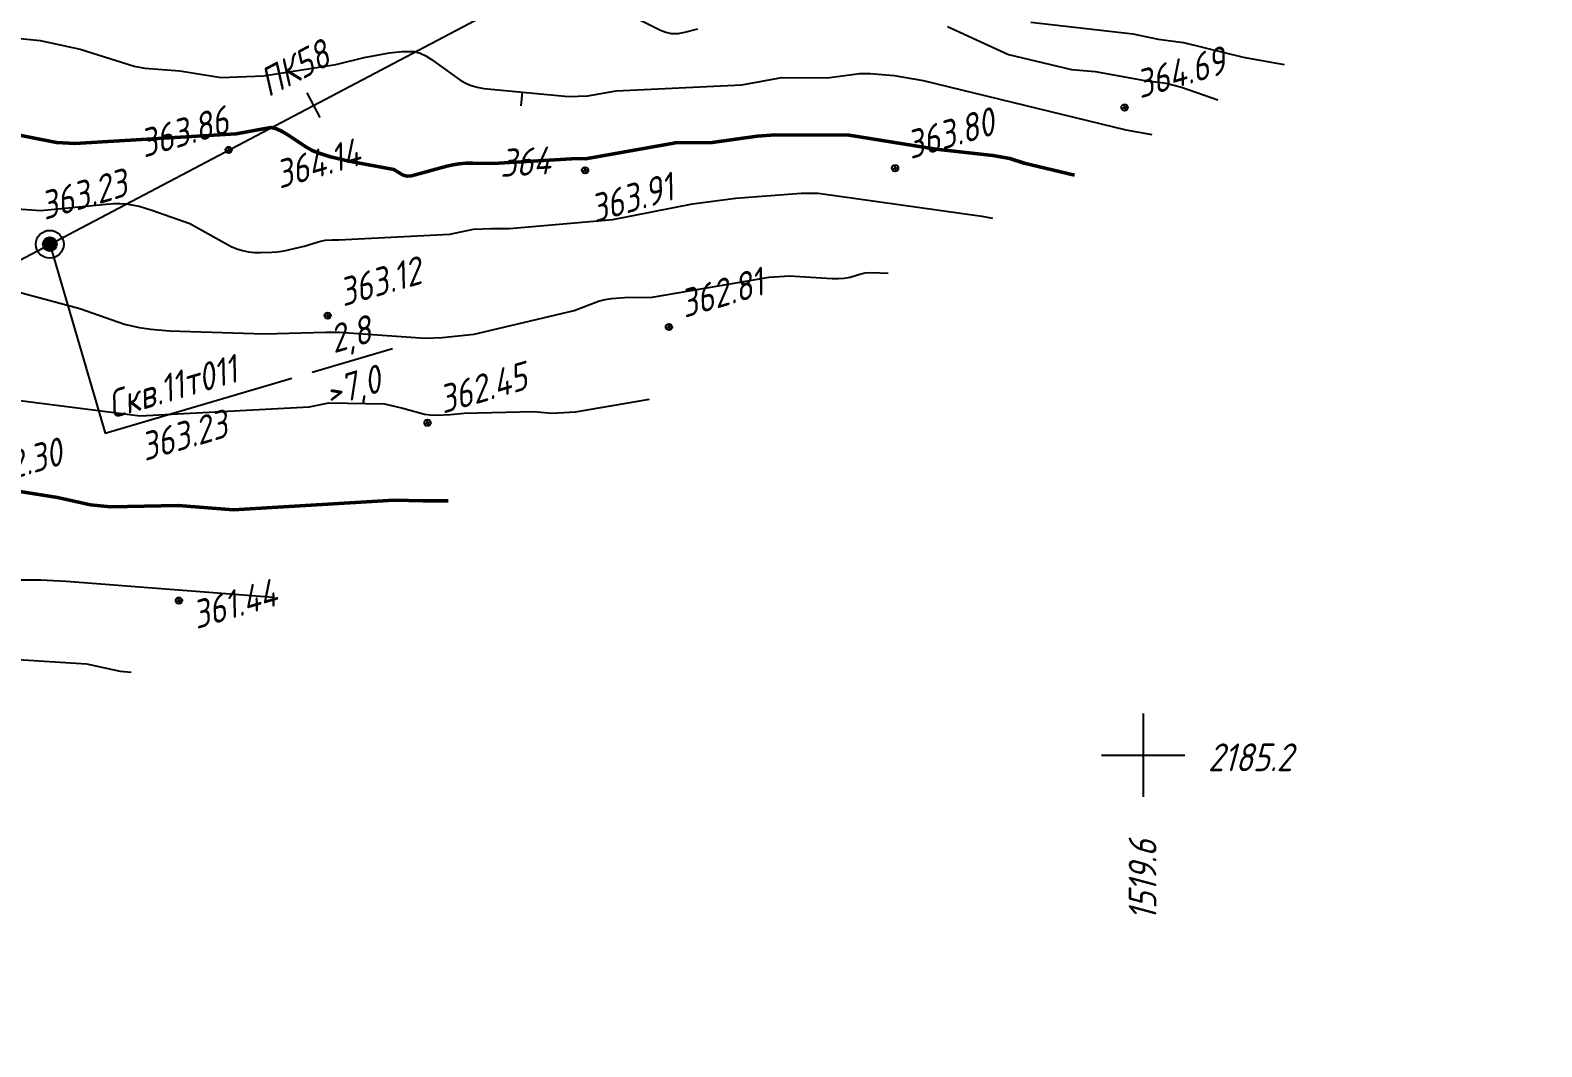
# Model space of a CAD drawing. Extents: x 1517648 to 1519685, y 2184577 to 2185456.
# Drawn here: x 1519439.7 to 1519657.4, y 2185158 to 2185304.4 of the extents above; entities that cross this region are included whole.
import ezdxf
from ezdxf.enums import TextEntityAlignment as Align

# ---------------------------------------------------------------- set-up
doc = ezdxf.new("R2010")
doc.units = 0
for name, color, linetype, lineweight in [('ИИ_ГЕОСЕТКА_025', 3, 'Continuous', 25), ('ИИ_ОТМЕТКА_025', 7, 'Continuous', 25), ('ИИ_ПИКЕТАЖ_025', 7, 'Continuous', 25), ('ИИ_РЕЛЬЕФ_025', 34, 'Continuous', 25), ('ИИ_РЕЛЬЕФ_050', 34, 'Continuous', 50), ('ИИ_СКВАЖИНА_025', 7, 'Continuous', 25), ('ИИ_ТРАССА_ТРУБ_025', 7, 'Continuous', 25)]:
    doc.layers.add(name, color=color, linetype=linetype, lineweight=lineweight)
doc.styles.add('VNIPISIMPLEXCUR', font='simplex.shx', dxfattribs={"width": 0.8, "oblique": 15})

# ---------------------------------------------------------------- blocks, each defined once
blk = doc.blocks.new('PICKET')
at = {"color": 0, "linetype": 'Continuous', "lineweight": 25}
for p, q in [((-0.23, 0), (0.23, 0)), ((0, 0.23), (0, -0.23))]:
    blk.add_line(p, q, dxfattribs=at)
blk.add_circle((0, 0), 0.23, dxfattribs=at)
at = {"color": 0, "linetype": 'Continuous', "style": 'VNIPISIMPLEXCUR', "oblique": 15, "width": 0.8}
blk.add_attdef('OTMETKA', (1.25, 0.3), '', height=2, dxfattribs=at)
at = {"color": 8, "linetype": 'Continuous', "style": 'VNIPISIMPLEXCUR', "oblique": 15, "width": 0.8, "flags": 1}
blk.add_attdef('NOMER', (1.25, -2.7), '', height=2, dxfattribs=at)
blk = doc.blocks.new('ИИ15001')
at = {"color": 0, "linetype": 'Continuous', "lineweight": 25}
blk.add_lwpolyline([(0, 1), (0, -1)], dxfattribs=at)
at = {"color": 0, "linetype": 'Continuous', "lineweight": 25, "style": 'VNIPISIMPLEXCUR', "oblique": 15, "width": 0.8}
blk.add_attdef('STATIONING', text='', height=2, dxfattribs=at).set_placement((0, 2), align=Align.CENTER)
at = {"color": 7, "linetype": 'Continuous', "lineweight": 25, "style": 'VNIPISIMPLEXCUR', "oblique": 15, "width": 0.8}
blk.add_attdef('HEIGHT', text='', height=2, dxfattribs=at).set_placement((0, -2), align=Align.TOP_CENTER)
blk = doc.blocks.new('ИИ25001')
at = {"linetype": 'Continuous'}
h = blk.add_hatch(color=0, dxfattribs=at)
edge = h.paths.add_edge_path()
edge.add_arc((0, 0), 0.5, 0, 360)
at = {"color": 0, "linetype": 'Continuous'}
for radius in [1, 0.5]:
    blk.add_circle((0, 0), radius, dxfattribs=at)
at = {"color": 0, "style": 'VNIPISIMPLEXCUR', "oblique": 15, "width": 0.8}
for tag, p in [('NUMBER', (2, 0.7)), ('STS', (14.22, 0.7)), ('EGWL', (38.32, 0.7)), ('TFS', (19.08, -1)), ('HEIGHT', (2, -2.7)), ('FS', (14.22, -2.7)), ('AGWL', (36.59, -2.7))]:
    blk.add_attdef(tag, p, '', height=2, dxfattribs=at)
at = {"color": 253, "style": 'VNIPISIMPLEXCUR', "oblique": 15, "width": 0.8, "flags": 1}
for tag, p in [('DATE', (-2.5, -0.8)), ('NOTE1', (-2.5, -3.2)), ('NOTE2', (-2.5, -5.6))]:
    blk.add_attdef(tag, text='', height=1.6, dxfattribs=at).set_placement(p, align=Align.RIGHT)
blk = doc.blocks.new('ИИ053296')
at = {"color": 0, "linetype": 'Continuous', "lineweight": 25}
blk.add_lwpolyline([(0, 0), (1, 0)], dxfattribs=at)
blk = doc.blocks.new('ИИ05012')
at = {"color": 0, "linetype": 'Continuous', "flags": 128}
for points in [[(0, 3), (0, -3)], [(-3, 0), (3, 0)]]:
    blk.add_lwpolyline(points, dxfattribs=at)

msp = doc.modelspace()

# ---------------------------------------------------------------- linework, layer by layer
at = {"layer": 'ИИ_РЕЛЬЕФ_025'}
for points, elevation in [([(1519526.33, 2185306.488), (1519530.452, 2185304.386), (1519531.243, 2185304.098), (1519532.005, 2185303.932), (1519533.004, 2185303.932), (1519533.958, 2185304.118), (1519535.837, 2185304.603)], 365), ([(1519571.791, 2185304.954), (1519580.586, 2185300.886), (1519589.662, 2185298.753), (1519593.063, 2185298.476), (1519600.221, 2185297.147), (1519603.3, 2185296.792), (1519605.509, 2185296.213), (1519610.721, 2185294.397)], 365), ([(1519583.818, 2185305.567), (1519598.508, 2185303.896), (1519602.164, 2185303.118), (1519605.81, 2185302.621), (1519614.412, 2185300.538), (1519620.316, 2185299.452)], 365.5), ([(1519433.887, 2185303.616), (1519441.104, 2185302.938), (1519446.867, 2185301.654), (1519454.66, 2185299.201), (1519456.17, 2185298.933), (1519461.217, 2185298.558), (1519467.155, 2185297.595), (1519473.257, 2185297.823), (1519483.711, 2185299.469), (1519487.794, 2185300.451), (1519489.599, 2185300.786), (1519491.406, 2185301.163), (1519493.206, 2185301.318), (1519494.106, 2185301.346), (1519495.004, 2185301.341), (1519495.823, 2185301.088), (1519496.652, 2185300.698), (1519497.485, 2185300.203), (1519501.558, 2185297.272), (1519502.321, 2185296.82), (1519503.056, 2185296.488), (1519504.061, 2185296.193), (1519505.017, 2185296.028), (1519517.204, 2185294.869), (1519519.991, 2185294.947), (1519524.067, 2185295.657), (1519542.158, 2185296.547), (1519547.944, 2185297.579), (1519554.47, 2185297.56), (1519559.164, 2185298.182), (1519560.648, 2185298.174), (1519564.117, 2185297.863), (1519568.279, 2185297.169), (1519597.476, 2185290.073), (1519601.24, 2185289.403)], 364.5), ([(1519428.905, 2185279.288), (1519441.197, 2185278.428), (1519451.597, 2185279.463), (1519452.556, 2185279.45), (1519453.508, 2185279.377), (1519455.365, 2185279.039), (1519457.195, 2185278.504), (1519462.639, 2185276.565), (1519468.624, 2185273.27), (1519469.439, 2185272.935), (1519470.229, 2185272.684), (1519471.116, 2185272.498), (1519471.982, 2185272.398), (1519472.828, 2185272.365), (1519474.461, 2185272.433), (1519475.249, 2185272.498), (1519476.256, 2185272.638), (1519479.12, 2185273.318), (1519481.461, 2185274.018), (1519482.181, 2185274.169), (1519483.186, 2185274.23), (1519484.142, 2185274.224), (1519500.102, 2185275.022), (1519503.51, 2185275.728), (1519506.053, 2185275.862), (1519508.725, 2185275.853), (1519523.612, 2185277.158), (1519535.055, 2185279.388), (1519541.311, 2185280.23), (1519550.701, 2185280.926), (1519553.175, 2185280.913), (1519576.76, 2185277.631), (1519578.293, 2185277.314)], 363.5), ([(1519437.885, 2185266.73), (1519446.82, 2185264.305), (1519453.264, 2185262.068), (1519455.37, 2185261.586), (1519457.026, 2185261.344), (1519459.735, 2185261.113), (1519473.416, 2185260.69), (1519482.267, 2185260.903), (1519484.167, 2185260.89), (1519496.577, 2185260.067), (1519499.025, 2185260.157), (1519503.616, 2185260.61), (1519517.999, 2185264.051), (1519521.526, 2185265.396), (1519522.495, 2185265.636), (1519523.382, 2185265.77), (1519525.291, 2185265.889), (1519529.27, 2185265.947), (1519546.097, 2185268.847), (1519549.036, 2185269.007), (1519555.207, 2185268.655), (1519556.105, 2185268.656), (1519556.904, 2185268.703), (1519557.766, 2185268.852), (1519559.191, 2185269.289), (1519559.941, 2185269.439), (1519560.866, 2185269.494), (1519563.274, 2185269.403)], 363), ([(1519434.384, 2185251.547), (1519455.501, 2185248.878), (1519479.871, 2185250.149), (1519482.665, 2185250.75), (1519490.689, 2185250.574), (1519493.333, 2185249.988), (1519496.477, 2185249.107), (1519497.301, 2185248.982), (1519498.241, 2185248.942), (1519500.202, 2185249.065), (1519502.182, 2185249.234), (1519512.187, 2185249.473), (1519514.802, 2185249.232), (1519518.205, 2185249.456), (1519528.874, 2185251.281)], 362.5), ([(1519433.118, 2185225.264), (1519441.207, 2185225.244), (1519444.855, 2185225.03), (1519474.696, 2185222.74)], 361.5), ([(1519437.87, 2185213.755), (1519447.772, 2185213.163), (1519452.624, 2185212.073), (1519454.188, 2185211.936)], 361)]:
    msp.add_lwpolyline(points, dxfattribs=dict(at, elevation=elevation))
at = {"layer": 'ИИ_РЕЛЬЕФ_050'}
for points, elevation in [([(1519432.706, 2185290.326), (1519443.45, 2185288.238), (1519446.08, 2185288.076), (1519469.344, 2185289.49), (1519473.512, 2185290.267), (1519474.349, 2185290.395), (1519475.163, 2185290.176), (1519475.977, 2185289.804), (1519476.798, 2185289.321), (1519479.381, 2185287.615), (1519480.304, 2185287.096), (1519481.271, 2185286.67), (1519482.908, 2185286.15), (1519485.57, 2185285.535), (1519492.069, 2185284.327), (1519493.292, 2185283.587), (1519493.925, 2185283.373), (1519494.595, 2185283.42), (1519499.66, 2185284.819), (1519500.572, 2185285.02), (1519501.473, 2185285.164), (1519502.462, 2185285.245), (1519503.439, 2185285.261), (1519506.347, 2185285.198), (1519518.444, 2185285.907), (1519519.66, 2185285.856), (1519532.612, 2185288.181), (1519537.89, 2185288.228), (1519544.371, 2185289.143), (1519547.031, 2185289.336), (1519557.628, 2185289.3), (1519570.126, 2185287.246), (1519578.325, 2185286.354), (1519580.763, 2185285.905), (1519582.832, 2185285.243), (1519590.07, 2185283.519)], 364), ([(1519438.178, 2185237.947), (1519443.585, 2185237.082), (1519448.335, 2185236.049), (1519451.219, 2185235.747), (1519460.981, 2185235.97), (1519468.967, 2185235.328), (1519492.097, 2185236.704), (1519496.213, 2185236.6), (1519499.877, 2185236.625)], 362)]:
    msp.add_lwpolyline(points, dxfattribs=dict(at, elevation=elevation))
at = {"layer": 'ИИ_СКВАЖИНА_025', "flags": 128}
for points in [[(1519442.486, 2185273.573), (1519450.475, 2185246.38), (1519477.359, 2185254.279)], [(1519480.303, 2185255.144), (1519491.865, 2185258.541)]]:
    msp.add_lwpolyline(points, dxfattribs=at)
at = {"layer": 'ИИ_ТРАССА_ТРУБ_025', "color": 4}
msp.add_lwpolyline([(1519223.067, 2185157.992), (1519419.16, 2185261.3), (1519657.402, 2185386.805)], dxfattribs=at)

# ---------------------------------------------------------------- block references
at = {"layer": 'ИИ_ГЕОСЕТКА_025', "xscale": 2, "yscale": 2, "zscale": 2}
msp.add_blockref('ИИ05012', (1519600, 2185200), dxfattribs=at)
at = {"layer": 'ИИ_ОТМЕТКА_025', "xscale": 2, "yscale": 2, "zscale": 2, "rotation": 16.37305555555556}
for p, values in [((1519597.31, 2185293.26, 364.69), {'OTMETKA': '364.69'}), ((1519564.25, 2185284.52, 363.8), {'OTMETKA': '363.80'}), ((1519482.52, 2185263.29, 363.12), {'OTMETKA': '363.12'}), ((1519531.67, 2185261.65, 362.81), {'OTMETKA': '362.81'}), ((1519496.9, 2185247.86, 362.45), {'OTMETKA': '362.45'})]:
    msp.add_blockref('PICKET', p, dxfattribs=at).add_auto_attribs(values)
at = {"layer": 'ИИ_ОТМЕТКА_025'}
ref = msp.add_blockref('PICKET', (1519468.249, 2185287.157, 363.86), dxfattribs=dict(at, xscale=2, yscale=2, zscale=2, rotation=16.37305555555556))
ref.add_attrib('OTMETKA', '363.86', (1519456.053, 2185286.013, 363.86), dxfattribs={"layer": '0', "color": 0, "linetype": 'Continuous', "height": 4, "rotation": 16.37306, "style": 'VNIPISIMPLEXCUR', "oblique": 15, "width": 0.8})
ref = msp.add_blockref('PICKET', (1519442.486, 2185273.573, 363.23), dxfattribs=dict(at, xscale=2, yscale=2, zscale=2, rotation=16.37305555555556))
ref.add_attrib('OTMETKA', '363.23', (1519441.729, 2185277.041, 363.23), dxfattribs={"layer": '0', "color": 0, "linetype": 'Continuous', "height": 4, "rotation": 16.37306, "style": 'VNIPISIMPLEXCUR', "oblique": 15, "width": 0.8})
ref = msp.add_blockref('PICKET', (1519519.6, 2185284.22, 363.91), dxfattribs=dict(at, xscale=2, yscale=2, zscale=2, rotation=16.37305555555556))
ref.add_attrib('OTMETKA', '363.91', (1519520.932, 2185276.612, 363.91), dxfattribs={"layer": '0', "color": 0, "linetype": 'Continuous', "height": 4, "rotation": 16.37306, "style": 'VNIPISIMPLEXCUR', "oblique": 15, "width": 0.8})
ref = msp.add_blockref('PICKET', (1519435.61, 2185245.91, 362.3), dxfattribs=dict(at, xscale=2, yscale=2, zscale=2, rotation=16.37305555555556))
ref.add_attrib('OTMETKA', '362.30', (1519432.438, 2185238.313, 362.3), dxfattribs={"layer": '0', "color": 0, "linetype": 'Continuous', "height": 4, "rotation": 16.37306, "style": 'VNIPISIMPLEXCUR', "oblique": 15, "width": 0.8})
ref = msp.add_blockref('PICKET', (1519461.08, 2185222.25, 361.44), dxfattribs=dict(at, xscale=2, yscale=2, zscale=2, rotation=16.37305555555556))
ref.add_attrib('OTMETKA', '361.44', (1519463.608, 2185218.109, 361.44), dxfattribs={"layer": '0', "color": 0, "linetype": 'Continuous', "height": 4, "rotation": 16.37306, "style": 'VNIPISIMPLEXCUR', "oblique": 15, "width": 0.8})
at = {"layer": 'ИИ_ПИКЕТАЖ_025', "color": 4}
ref = msp.add_blockref('ИИ15001', (1519480.453, 2185293.589, 364.14), dxfattribs=dict(at, xscale=2, yscale=2, zscale=2, rotation=27.78008850999995))
ref.add_attrib('STATIONING', 'ПК58', dxfattribs={"layer": '0', "color": 0, "linetype": 'Continuous', "lineweight": 25, "height": 4, "rotation": 27.78009, "style": 'VNIPISIMPLEXCUR', "oblique": 15, "width": 0.8}).set_placement((1519478.589, 2185297.128), align=Align.CENTER)
ref.add_attrib('HEIGHT', '364.14', dxfattribs={"layer": '0', "color": 7, "linetype": 'Continuous', "lineweight": 25, "height": 4, "rotation": 16.37306, "style": 'VNIPISIMPLEXCUR', "oblique": 15, "width": 0.8}).set_placement((1519480.422, 2185287.127), align=Align.TOP_CENTER)
at = {"layer": 'ИИ_РЕЛЬЕФ_025', "xscale": 2, "yscale": 2, "zscale": 2, "rotation": 264.5667787021578}
msp.add_blockref('ИИ053296', (1519510.512, 2185295.506, 364.5), dxfattribs=at)
at = {"layer": 'ИИ_СКВАЖИНА_025'}
ref = msp.add_blockref('ИИ25001', (1519442.486, 2185273.573, 363.23), dxfattribs=dict(at, xscale=2, yscale=2, zscale=2, rotation=16.37319113215781))
ref.add_attrib('NUMBER', 'Скв.11т011', (1519451.442, 2185248.433), dxfattribs={"layer": '0', "color": 0, "height": 4, "rotation": 16.37319, "style": 'VNIPISIMPLEXCUR', "oblique": 15, "width": 0.8})
ref.add_attrib('HEIGHT', '363.23', (1519456.177, 2185242.323), dxfattribs={"layer": '0', "color": 0, "height": 4, "rotation": 16.37319, "style": 'VNIPISIMPLEXCUR', "oblique": 15, "width": 0.8})
ref.add_attrib('STS', '2,8', (1519483.399, 2185257.849), dxfattribs={"layer": '0', "color": 0, "height": 4, "rotation": 16.37319, "style": 'VNIPISIMPLEXCUR', "oblique": 15, "width": 0.8})
ref.add_attrib('FS', '>7,0', (1519482.747, 2185250.103), dxfattribs={"layer": '0', "color": 0, "height": 4, "rotation": 16.37319, "style": 'VNIPISIMPLEXCUR', "oblique": 15, "width": 0.8})

# ---------------------------------------------------------------- texts
at = {"layer": 'ИИ_ГЕОСЕТКА_025', "color": 7, "style": 'VNIPISIMPLEXCUR', "oblique": 15, "width": 0.8}
msp.add_text('2185.2', height=4, dxfattribs=at).set_placement((1519609.32, 2185197.68))
msp.add_text('1519.6', height=4, rotation=90, dxfattribs=at).set_placement((1519601.903, 2185176.165))
at = {"layer": 'ИИ_РЕЛЬЕФ_025', "style": 'VNIPISIMPLEXCUR', "oblique": 15, "width": 0.8}
msp.add_text('364', height=4, rotation=3.35516, dxfattribs=at).set_placement((1519510.911, 2185285.465, 364), align=Align.MIDDLE)

doc.saveas('drawing.dxf')
